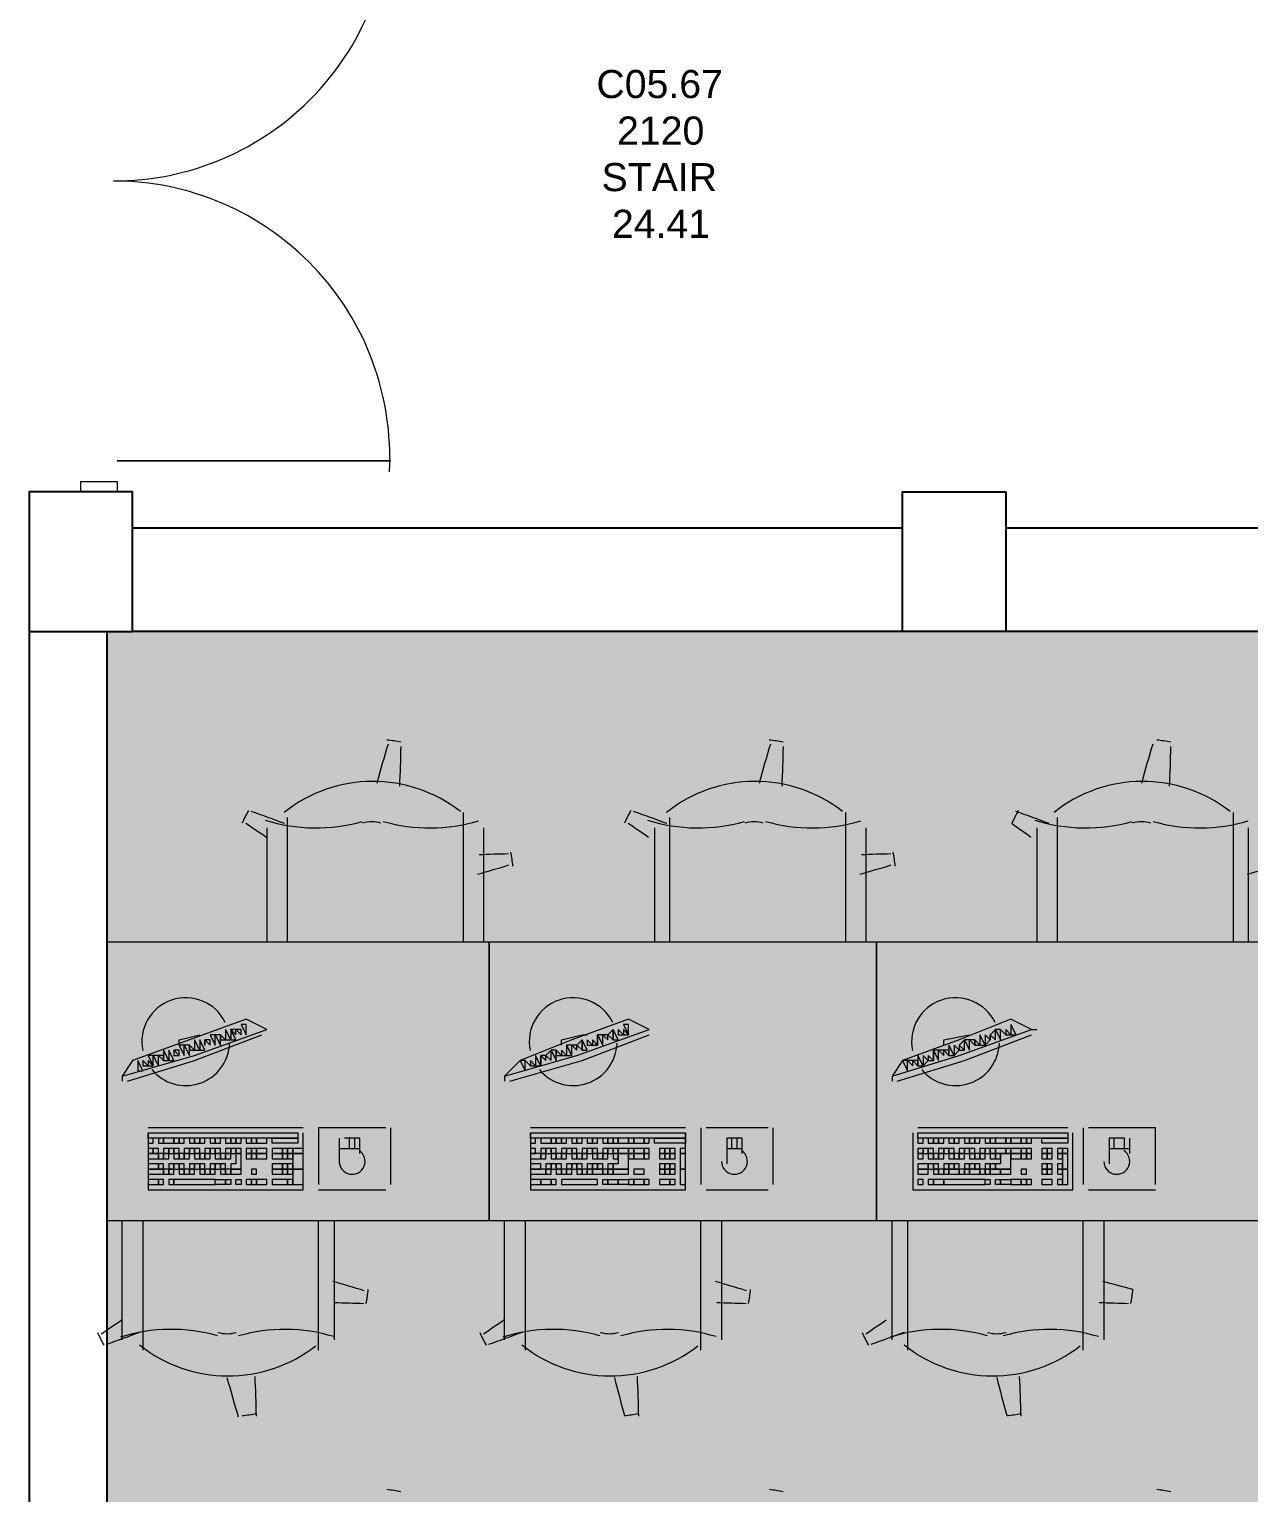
# Model space of a CAD drawing. Header units: millimetres. Extents: x -59 to 47, y 152 to 919.
# Drawn here: x 7.147 to 10.687, y 462.762 to 467.009 of the extents above; entities that cross this region are included whole.
import ezdxf

# ---------------------------------------------------------------- set-up
doc = ezdxf.new("R2010")
doc.units = ezdxf.units.MM
for name, color, linetype in [('PDF_014405$DR', 7, 'Continuous'), ('PDF_014405$FT-FIXFIT', 7, 'Continuous'), ('PDF_014405$WA', 7, 'Continuous'), ('PDF_014405$WA-COL', 7, 'Continuous'), ('PDF_014405$WA-EXT', 7, 'Continuous'), ('PDF_Text', 7, 'Continuous')]:
    doc.layers.add(name, color=color, linetype=linetype)
doc.layers.add('PDF_014405$HL-TMP', color=7, linetype='Continuous', true_color=0xe6db59)
doc.styles.add('PDF ArialMT', font='arial.ttf')

msp = doc.modelspace()

# ---------------------------------------------------------------- linework, layer by layer
at = {"layer": 'PDF_014405$DR', "lineweight": 0}
msp.add_lwpolyline([(8.1925, 465.7247, 0.429403), (7.3911, 466.5685, 0.429409), (8.1957, 467.4098)], format="xyb", dxfattribs=at)
msp.add_lwpolyline([(7.4019, 465.7561), (8.1968, 465.7561), (7.4019, 465.7561)], dxfattribs=at)
at = {"layer": 'PDF_014405$FT-FIXFIT', "lineweight": 0}
for points in [[(10.0183, 464.7416, 0.02503), (9.9995, 464.7048, 0.005389), (10.0547, 464.6649)], [(10.3446, 463.3114, 0.025003), (10.3511, 463.3521, 0.00719), (10.2632, 463.3751)], [(8.8459, 463.097, 0.008987), (8.8751, 462.9861, 0.025003), (8.9158, 462.9926)], [(9.9558, 463.097, 0.008987), (9.9851, 462.9861, 0.025003), (10.0258, 462.9926)]]:
    msp.add_lwpolyline(points, format="xyb", dxfattribs=at)
for points in [[(7.8968, 464.3612), (7.8968, 464.7212)], [(8.4068, 464.7362), (8.4068, 464.3612)], [(9.0067, 464.3612), (9.0067, 464.7212)], [(9.5167, 464.7362), (9.5167, 464.3612)], [(10.1316, 464.3612), (10.1316, 464.7212)], [(10.6416, 464.7362), (10.6416, 464.3612)], [(7.8368, 464.6912), (7.8368, 464.3612)], [(8.4668, 464.3612), (8.4668, 464.6912)], [(8.9617, 464.6912), (8.9617, 464.3612)], [(9.5767, 464.3612), (9.5767, 464.6912)], [(10.0716, 464.6912), (10.0716, 464.3612)], [(10.6866, 464.3612), (10.6866, 464.6912)], [(7.4169, 463.9713), (7.6268, 464.0313), (7.8368, 464.1063), (7.7768, 464.1363), (7.6118, 464.0763), (7.4469, 464.0163), (7.4169, 463.9713), (7.4169, 463.9563)], [(7.8368, 464.1063), (7.8368, 464.1063)], [(8.5268, 463.9713), (8.7367, 464.0313), (8.9467, 464.1063), (8.8867, 464.1363), (8.7217, 464.0763), (8.5718, 464.0163), (8.5268, 463.9713), (8.5268, 463.9563)], [(8.9467, 464.1063), (8.9467, 464.1063)], [(10.0566, 464.1063), (9.9966, 464.1363), (9.8466, 464.0763), (9.6817, 464.0163), (9.6517, 463.9713), (9.6517, 463.9563)], [(9.6517, 463.9713), (9.8466, 464.0313), (10.0566, 464.1063), (10.0716, 464.1063)], [(9.9816, 464.0913), (9.9666, 464.1063), (9.9816, 464.0913)], [(7.4319, 463.9563), (7.6268, 464.0163), (7.8218, 464.0913)], [(7.5818, 464.0613), (7.5818, 464.0763), (7.6418, 464.0913)], [(7.6568, 464.0613), (7.6568, 464.0763), (7.6568, 464.0613)], [(7.8218, 464.0913), (7.8218, 464.0913)], [(8.5418, 463.9563), (8.7517, 464.0163), (8.9467, 464.0913)], [(8.6917, 464.0613), (8.6917, 464.0763), (8.7517, 464.0913), (8.7667, 464.0913)], [(8.7967, 464.0613), (8.7967, 464.0913), (8.7967, 464.0613)], [(8.9467, 464.0913), (8.9467, 464.0913)], [(9.6667, 463.9563), (9.8616, 464.0163), (10.0566, 464.0913)], [(9.8016, 464.0613), (9.8016, 464.0763), (9.8766, 464.0913)], [(9.9366, 464.0763), (9.9366, 464.0913), (9.9366, 464.0763)], [(10.0566, 464.0913), (10.0566, 464.0913)], [(8.6017, 464.0013), (8.5868, 464.0163), (8.6017, 464.0013)], [(7.4319, 463.9563), (7.4319, 463.9563)], [(8.5418, 463.9563), (8.5418, 463.9563)], [(7.9418, 463.8213), (7.4918, 463.8213)], [(8.1818, 463.8213), (7.9868, 463.8213), (7.9868, 463.6563)], [(8.1818, 463.8213), (8.1818, 463.8213)], [(8.1968, 463.6563), (8.1968, 463.8213)], [(9.0517, 463.8213), (8.6017, 463.8213)], [(9.0967, 463.8213), (9.0967, 463.6563)], [(9.2917, 463.8213), (9.1117, 463.8213)], [(9.2917, 463.8213), (9.2917, 463.8213)], [(9.3067, 463.6563), (9.3067, 463.8213)], [(10.1616, 463.8213), (9.7267, 463.8213)], [(10.2066, 463.8213), (10.2066, 463.6563)], [(10.4166, 463.6563), (10.4166, 463.8213), (10.2216, 463.8213)], [(7.4918, 463.8063), (7.4918, 463.6413), (7.9418, 463.6413), (7.9418, 463.8063)], [(8.0468, 463.7913), (8.0468, 463.7163)], [(8.1068, 463.7463), (8.1068, 463.7913), (8.0618, 463.7913)], [(8.0768, 463.7613), (8.0768, 463.7913)], [(8.0918, 463.7613), (8.0918, 463.7913)], [(8.6017, 463.8063), (8.6017, 463.6413), (9.0517, 463.6413), (9.0517, 463.8063)], [(9.2167, 463.7463), (9.2167, 463.7913), (9.1717, 463.7913), (9.1717, 463.7163)], [(9.1867, 463.7613), (9.1867, 463.7913)], [(9.2017, 463.7613), (9.2017, 463.7913)], [(9.7117, 463.8063), (9.7117, 463.6413), (10.1766, 463.6413), (10.1766, 463.8063)], [(9.7267, 463.8063), (9.7267, 463.8063)], [(10.1616, 463.8063), (10.1616, 463.8063)], [(10.3266, 463.7613), (10.3266, 463.7913), (10.2816, 463.7913), (10.2816, 463.7163)], [(10.2966, 463.7613), (10.2966, 463.7913)], [(10.3416, 463.7463), (10.3416, 463.7913)], [(8.0468, 463.7613), (8.1068, 463.7613)], [(9.1717, 463.7613), (9.2167, 463.7613)], [(10.2816, 463.7613), (10.3416, 463.7613)], [(7.9868, 463.6413), (8.1818, 463.6413)], [(8.1818, 463.6563), (8.1818, 463.6563)], [(9.1117, 463.6563), (9.1117, 463.6563)], [(9.1117, 463.6413), (9.2917, 463.6413)], [(9.2917, 463.6563), (9.2917, 463.6563)], [(10.2216, 463.6563), (10.2216, 463.6563)], [(10.2216, 463.6413), (10.4166, 463.6413)], [(10.4166, 463.6563), (10.4166, 463.6563)], [(7.4169, 463.2063), (7.4169, 463.5513)], [(7.4768, 463.5513), (7.4768, 463.1764)], [(7.9868, 463.1764), (7.9868, 463.5513)], [(8.0318, 463.5513), (8.0318, 463.2063)], [(8.5268, 463.2063), (8.5268, 463.5513)], [(8.5868, 463.5513), (8.5868, 463.1764)], [(9.0967, 463.1764), (9.0967, 463.5513)], [(9.1567, 463.5513), (9.1567, 463.2063)], [(9.6517, 463.2063), (9.6517, 463.5513)], [(9.6967, 463.5513), (9.6967, 463.1764)], [(10.2066, 463.1764), (10.2066, 463.5513)], [(10.2666, 463.5513), (10.2666, 463.2063)]]:
    msp.add_lwpolyline(points, dxfattribs=at)
for points in [[(7.3719, 464.3612), (8.4818, 464.3612), (8.4818, 463.5513), (7.3719, 463.5513)], [(8.4818, 464.3612), (9.6067, 464.3612), (9.6067, 463.5513), (8.4818, 463.5513)], [(9.6067, 464.3612), (10.7166, 464.3612), (10.7166, 463.5513), (9.6067, 463.5513)], [(7.7168, 464.0763), (7.7318, 464.0763), (7.7168, 464.1063), (7.7168, 464.0913)], [(7.7468, 464.0913), (7.7468, 464.1063), (7.7318, 464.1063)], [(7.7318, 464.0763), (7.7468, 464.0763), (7.7318, 464.1063)], [(7.7618, 464.0913), (7.7618, 464.1063), (7.7468, 464.1063)], [(7.7768, 464.0913), (7.7768, 464.1213), (7.7618, 464.1213)], [(8.8417, 464.0763), (8.8417, 464.1063), (8.8267, 464.0913)], [(8.8417, 464.0763), (8.8567, 464.0763), (8.8417, 464.1063)], [(8.8567, 464.0913), (8.8717, 464.0913), (8.8567, 464.1063)], [(8.8867, 464.0913), (8.8867, 464.1213), (8.8717, 464.1213)], [(8.8717, 464.0913), (8.8867, 464.0913), (8.8717, 464.1063)], [(9.9516, 464.0763), (9.9516, 464.1063), (9.9366, 464.0913)], [(9.9666, 464.0763), (9.9666, 464.1063), (9.9516, 464.1063)], [(9.9816, 464.0913), (9.9966, 464.0913), (9.9816, 464.1063)], [(9.9966, 464.0913), (10.0116, 464.0913), (9.9966, 464.1213)], [(7.5968, 464.0313), (7.5968, 464.0613), (7.5818, 464.0613)], [(7.6118, 464.0313), (7.6118, 464.0463), (7.6118, 464.0613), (7.5968, 464.0613)], [(7.6118, 464.0463), (7.6268, 464.0463), (7.6118, 464.0613)], [(7.6268, 464.0463), (7.6418, 464.0463), (7.6268, 464.0763), (7.6268, 464.0613)], [(7.6418, 464.0463), (7.6568, 464.0463), (7.6418, 464.0763)], [(7.6718, 464.0613), (7.6718, 464.0763), (7.6568, 464.0763)], [(7.6868, 464.0613), (7.6868, 464.0913), (7.6718, 464.0913)], [(7.7018, 464.0613), (7.7018, 464.0763), (7.7018, 464.0913), (7.6868, 464.0913)], [(7.7018, 464.0763), (7.7168, 464.0763), (7.7018, 464.0913)], [(8.7217, 464.0313), (8.7217, 464.0463), (8.7217, 464.0613), (8.7067, 464.0613)], [(8.7067, 464.0313), (8.7217, 464.0313), (8.7067, 464.0613)], [(8.7367, 464.0463), (8.7367, 464.0613), (8.7217, 464.0613)], [(8.7517, 464.0463), (8.7517, 464.0763), (8.7367, 464.0613)], [(8.7517, 464.0463), (8.7667, 464.0463), (8.7517, 464.0763)], [(8.7667, 464.0613), (8.7817, 464.0613), (8.7667, 464.0763)], [(8.7817, 464.0613), (8.7967, 464.0613), (8.7817, 464.0763)], [(8.8117, 464.0613), (8.8117, 464.0763), (8.8117, 464.0913), (8.7967, 464.0913)], [(8.8267, 464.0763), (8.8267, 464.0913), (8.8117, 464.0913)], [(9.8166, 464.0313), (9.8316, 464.0313), (9.8166, 464.0613)], [(9.8316, 464.0313), (9.8466, 464.0463), (9.8316, 464.0613)], [(9.8616, 464.0463), (9.8616, 464.0763), (9.8466, 464.0613)], [(9.8466, 464.0463), (9.8616, 464.0463), (9.8466, 464.0613)], [(9.8766, 464.0463), (9.8766, 464.0763), (9.8616, 464.0763)], [(9.8916, 464.0613), (9.8916, 464.0763), (9.8766, 464.0763)], [(9.8916, 464.0613), (9.9066, 464.0613), (9.8916, 464.0763)], [(9.9066, 464.0613), (9.9216, 464.0613), (9.9066, 464.0913)], [(9.9216, 464.0613), (9.9366, 464.0763), (9.9216, 464.0913)], [(7.5068, 464.0013), (7.5068, 464.0313), (7.4918, 464.0313)], [(7.5218, 464.0013), (7.5218, 464.0163), (7.5218, 464.0313), (7.5068, 464.0313)], [(7.5368, 464.0163), (7.5368, 464.0313), (7.5218, 464.0313)], [(7.5368, 464.0163), (7.5518, 464.0163), (7.5368, 464.0463), (7.5368, 464.0313)], [(7.5518, 464.0163), (7.5668, 464.0163), (7.5518, 464.0463)], [(7.5818, 464.0313), (7.5818, 464.0463), (7.5668, 464.0463)], [(7.5668, 464.0313), (7.5818, 464.0313), (7.5668, 464.0463)], [(8.6167, 464.0013), (8.6317, 464.0013), (8.6167, 464.0313)], [(8.6467, 464.0163), (8.6467, 464.0313), (8.6317, 464.0313)], [(8.6317, 464.0013), (8.6317, 464.0163), (8.6317, 464.0313)], [(8.6617, 464.0163), (8.6617, 464.0463), (8.6467, 464.0313)], [(8.6767, 464.0163), (8.6767, 464.0463), (8.6617, 464.0463)], [(8.6767, 464.0313), (8.6917, 464.0313), (8.6767, 464.0463)], [(8.6917, 464.0313), (8.7067, 464.0313), (8.6917, 464.0463)], [(9.7267, 464.0013), (9.7417, 464.0013), (9.7267, 464.0313)], [(9.7417, 464.0013), (9.7566, 464.0163), (9.7417, 464.0313)], [(9.7566, 464.0163), (9.7716, 464.0163), (9.7566, 464.0313)], [(9.7866, 464.0163), (9.7866, 464.0463), (9.7716, 464.0463)], [(9.7716, 464.0163), (9.7716, 464.0463), (9.7716, 464.0313)], [(9.8016, 464.0313), (9.8016, 464.0463), (9.7866, 464.0463)], [(9.8166, 464.0313), (9.8166, 464.0463), (9.8016, 464.0463)], [(7.4618, 463.9863), (7.4768, 463.9863), (7.4618, 464.0163)], [(7.4768, 464.0013), (7.4918, 464.0013), (7.4768, 464.0163)], [(7.4918, 464.0013), (7.5068, 464.0013), (7.4918, 464.0163)], [(8.5868, 463.9863), (8.5868, 464.0163), (8.5718, 464.0163)], [(8.6017, 464.0013), (8.6167, 464.0013), (8.6017, 464.0163)], [(9.6967, 463.9863), (9.6967, 464.0163), (9.6817, 464.0163)], [(9.7117, 464.0013), (9.7117, 464.0163), (9.6967, 464.0163)], [(9.7267, 464.0013), (9.7267, 464.0163), (9.7117, 464.0163)], [(7.4918, 463.8063), (7.9268, 463.8063), (7.9268, 463.7913), (7.4918, 463.7913)], [(7.4918, 463.7763), (7.5068, 463.7763), (7.5068, 463.7913), (7.4918, 463.7913)], [(7.5218, 463.7763), (7.5368, 463.7763), (7.5368, 463.7913), (7.5218, 463.7913)], [(7.5368, 463.7763), (7.5668, 463.7763), (7.5668, 463.7913), (7.5368, 463.7913)], [(7.5668, 463.7763), (7.5818, 463.7763), (7.5818, 463.7913), (7.5668, 463.7913)], [(7.5818, 463.7763), (7.5968, 463.7763), (7.5968, 463.7913), (7.5818, 463.7913)], [(7.6118, 463.7763), (7.6268, 463.7763), (7.6268, 463.7913), (7.6118, 463.7913)], [(7.6268, 463.7763), (7.6418, 463.7763), (7.6418, 463.7913), (7.6268, 463.7913)], [(7.6418, 463.7763), (7.6568, 463.7763), (7.6568, 463.7913), (7.6418, 463.7913)], [(7.6718, 463.7763), (7.6868, 463.7763), (7.6868, 463.7913), (7.6718, 463.7913)], [(7.6868, 463.7763), (7.7018, 463.7763), (7.7018, 463.7913), (7.6868, 463.7913)], [(7.7168, 463.7763), (7.7318, 463.7763), (7.7318, 463.7913), (7.7168, 463.7913)], [(7.7318, 463.7763), (7.7468, 463.7763), (7.7468, 463.7913), (7.7318, 463.7913)], [(7.7468, 463.7763), (7.7618, 463.7763), (7.7618, 463.7913), (7.7468, 463.7913)], [(7.7768, 463.7763), (7.7918, 463.7763), (7.7918, 463.7913), (7.7768, 463.7913)], [(7.7918, 463.7763), (7.8068, 463.7763), (7.8068, 463.7913), (7.7918, 463.7913)], [(7.8068, 463.7763), (7.8368, 463.7763), (7.8368, 463.7913), (7.8068, 463.7913)], [(7.8518, 463.7913), (7.9268, 463.7913), (7.9268, 463.7763), (7.8518, 463.7763)], [(8.6017, 463.8063), (9.0517, 463.8063), (9.0517, 463.7913), (8.6017, 463.7913)], [(8.6017, 463.7763), (8.6167, 463.7763), (8.6167, 463.7913), (8.6017, 463.7913)], [(8.6317, 463.7763), (8.6617, 463.7763), (8.6617, 463.7913), (8.6317, 463.7913)], [(8.6617, 463.7763), (8.6767, 463.7763), (8.6767, 463.7913), (8.6617, 463.7913)], [(8.6767, 463.7763), (8.6917, 463.7763), (8.6917, 463.7913), (8.6767, 463.7913)], [(8.6917, 463.7763), (8.7067, 463.7763), (8.7067, 463.7913), (8.6917, 463.7913)], [(8.7217, 463.7763), (8.7367, 463.7763), (8.7367, 463.7913), (8.7217, 463.7913)], [(8.7367, 463.7763), (8.7517, 463.7763), (8.7517, 463.7913), (8.7367, 463.7913)], [(8.7667, 463.7763), (8.7817, 463.7763), (8.7817, 463.7913), (8.7667, 463.7913)], [(8.7817, 463.7763), (8.7967, 463.7763), (8.7967, 463.7913), (8.7817, 463.7913)], [(8.8117, 463.7763), (8.8267, 463.7763), (8.8267, 463.7913), (8.8117, 463.7913)], [(8.8267, 463.7763), (8.8417, 463.7763), (8.8417, 463.7913), (8.8267, 463.7913)], [(8.8417, 463.7763), (8.8567, 463.7763), (8.8567, 463.7913), (8.8417, 463.7913)], [(8.8567, 463.7763), (8.8867, 463.7763), (8.8867, 463.7913), (8.8567, 463.7913)], [(8.8867, 463.7763), (8.9017, 463.7763), (8.9017, 463.7913), (8.8867, 463.7913)], [(8.9017, 463.7763), (8.9317, 463.7763), (8.9317, 463.7913), (8.9017, 463.7913)], [(8.9317, 463.7763), (8.9467, 463.7763), (8.9467, 463.7913), (8.9317, 463.7913)], [(8.9617, 463.7913), (9.0517, 463.7913), (9.0517, 463.7763), (8.9617, 463.7763)], [(9.7267, 463.8063), (10.1616, 463.8063), (10.1616, 463.7913), (9.7267, 463.7913)], [(9.7267, 463.7763), (9.7417, 463.7763), (9.7417, 463.7913), (9.7267, 463.7913)], [(9.7566, 463.7763), (9.7716, 463.7763), (9.7716, 463.7913), (9.7566, 463.7913)], [(9.7716, 463.7763), (9.7866, 463.7763), (9.7866, 463.7913), (9.7716, 463.7913)], [(9.7866, 463.7763), (9.8016, 463.7763), (9.8016, 463.7913), (9.7866, 463.7913)], [(9.8166, 463.7763), (9.8316, 463.7763), (9.8316, 463.7913), (9.8166, 463.7913)], [(9.8316, 463.7763), (9.8466, 463.7763), (9.8466, 463.7913), (9.8316, 463.7913)], [(9.8616, 463.7763), (9.8766, 463.7763), (9.8766, 463.7913), (9.8616, 463.7913)], [(9.8766, 463.7763), (9.8916, 463.7763), (9.8916, 463.7913), (9.8766, 463.7913)], [(9.8916, 463.7763), (9.9066, 463.7763), (9.9066, 463.7913), (9.8916, 463.7913)], [(9.9216, 463.7763), (9.9366, 463.7763), (9.9366, 463.7913), (9.9216, 463.7913)], [(9.9366, 463.7763), (9.9516, 463.7763), (9.9516, 463.7913), (9.9366, 463.7913)], [(9.9516, 463.7763), (9.9816, 463.7763), (9.9816, 463.7913), (9.9516, 463.7913)], [(9.9816, 463.7763), (9.9966, 463.7763), (9.9966, 463.7913), (9.9816, 463.7913)], [(9.9966, 463.7763), (10.0266, 463.7763), (10.0266, 463.7913), (9.9966, 463.7913)], [(10.0266, 463.7763), (10.0416, 463.7763), (10.0416, 463.7913), (10.0266, 463.7913)], [(10.0416, 463.7763), (10.0566, 463.7763), (10.0566, 463.7913), (10.0416, 463.7913)], [(10.0866, 463.7913), (10.1616, 463.7913), (10.1616, 463.7763), (10.0866, 463.7763)], [(7.4918, 463.7463), (7.5068, 463.7463), (7.5068, 463.7613), (7.4918, 463.7613)], [(7.4918, 463.7313), (7.5218, 463.7313), (7.5218, 463.7463), (7.4918, 463.7463)], [(7.5068, 463.7463), (7.5218, 463.7463), (7.5218, 463.7613), (7.5068, 463.7613)], [(7.5218, 463.7313), (7.5368, 463.7313), (7.5368, 463.7463), (7.5218, 463.7463)], [(7.5368, 463.7463), (7.5518, 463.7463), (7.5518, 463.7613), (7.5368, 463.7613)], [(7.5368, 463.7313), (7.5518, 463.7313), (7.5518, 463.7463), (7.5368, 463.7463)], [(7.5518, 463.7463), (7.5668, 463.7463), (7.5668, 463.7613), (7.5518, 463.7613)], [(7.5668, 463.7463), (7.5818, 463.7463), (7.5818, 463.7613), (7.5668, 463.7613)], [(7.5668, 463.7313), (7.5818, 463.7313), (7.5818, 463.7463), (7.5668, 463.7463)], [(7.5818, 463.7313), (7.5968, 463.7313), (7.5968, 463.7463), (7.5818, 463.7463)], [(7.5968, 463.7463), (7.6118, 463.7463), (7.6118, 463.7613), (7.5968, 463.7613)], [(7.5968, 463.7313), (7.6118, 463.7313), (7.6118, 463.7463), (7.5968, 463.7463)], [(7.6118, 463.7463), (7.6268, 463.7463), (7.6268, 463.7613), (7.6118, 463.7613)], [(7.6268, 463.7463), (7.6418, 463.7463), (7.6418, 463.7613), (7.6268, 463.7613)], [(7.6268, 463.7313), (7.6418, 463.7313), (7.6418, 463.7463), (7.6268, 463.7463)], [(7.6418, 463.7313), (7.6568, 463.7313), (7.6568, 463.7463), (7.6418, 463.7463)], [(7.6568, 463.7463), (7.6718, 463.7463), (7.6718, 463.7613), (7.6568, 463.7613)], [(7.6568, 463.7313), (7.6718, 463.7313), (7.6718, 463.7463), (7.6568, 463.7463)], [(7.6718, 463.7463), (7.6868, 463.7463), (7.6868, 463.7613), (7.6718, 463.7613)], [(7.6868, 463.7463), (7.7018, 463.7463), (7.7018, 463.7613), (7.6868, 463.7613)], [(7.6868, 463.7313), (7.7018, 463.7313), (7.7018, 463.7463), (7.6868, 463.7463)], [(7.7018, 463.7313), (7.7168, 463.7313), (7.7168, 463.7463), (7.7018, 463.7463)], [(7.7168, 463.7463), (7.7318, 463.7463), (7.7318, 463.7613), (7.7168, 463.7613)], [(7.7168, 463.7313), (7.7318, 463.7313), (7.7318, 463.7463), (7.7168, 463.7463)], [(7.7318, 463.7463), (7.7468, 463.7463), (7.7468, 463.7613), (7.7318, 463.7613)], [(7.7468, 463.7013), (7.7618, 463.7013), (7.7618, 463.7463), (7.7468, 463.7463), (7.7468, 463.7163), (7.7318, 463.7163), (7.7318, 463.7013)], [(7.7468, 463.7463), (7.7618, 463.7463), (7.7618, 463.7613), (7.7468, 463.7613)], [(7.7768, 463.7463), (7.7918, 463.7463), (7.7918, 463.7613), (7.7768, 463.7613)], [(7.7768, 463.7313), (7.7918, 463.7313), (7.7918, 463.7463), (7.7768, 463.7463)], [(7.7918, 463.7463), (7.8068, 463.7463), (7.8068, 463.7613), (7.7918, 463.7613)], [(7.7918, 463.7313), (7.8068, 463.7313), (7.8068, 463.7463), (7.7918, 463.7463)], [(7.8068, 463.7463), (7.8368, 463.7463), (7.8368, 463.7613), (7.8068, 463.7613)], [(7.8068, 463.7313), (7.8368, 463.7313), (7.8368, 463.7463), (7.8068, 463.7463)], [(7.8518, 463.7463), (7.8818, 463.7463), (7.8818, 463.7613), (7.8518, 463.7613)], [(7.8518, 463.7313), (7.8818, 463.7313), (7.8818, 463.7463), (7.8518, 463.7463)], [(7.8818, 463.7463), (7.8968, 463.7463), (7.8968, 463.7613), (7.8818, 463.7613)], [(7.8818, 463.7313), (7.8968, 463.7313), (7.8968, 463.7463), (7.8818, 463.7463)], [(7.8968, 463.7463), (7.9118, 463.7463), (7.9118, 463.7613), (7.8968, 463.7613)], [(7.8968, 463.7313), (7.9118, 463.7313), (7.9118, 463.7463), (7.8968, 463.7463)], [(7.9118, 463.7463), (7.9418, 463.7463), (7.9418, 463.7613), (7.9118, 463.7613)], [(7.9118, 463.7013), (7.9418, 463.7013), (7.9418, 463.7463), (7.9118, 463.7463)], [(8.6017, 463.7463), (8.6167, 463.7463), (8.6167, 463.7613), (8.6017, 463.7613)], [(8.6017, 463.7313), (8.6317, 463.7313), (8.6317, 463.7463), (8.6017, 463.7463)], [(8.6317, 463.7463), (8.6467, 463.7463), (8.6467, 463.7613), (8.6317, 463.7613)], [(8.6317, 463.7313), (8.6467, 463.7313), (8.6467, 463.7463), (8.6317, 463.7463)], [(8.6467, 463.7463), (8.6617, 463.7463), (8.6617, 463.7613), (8.6467, 463.7613)], [(8.6617, 463.7463), (8.6767, 463.7463), (8.6767, 463.7613), (8.6617, 463.7613)], [(8.6617, 463.7313), (8.6767, 463.7313), (8.6767, 463.7463), (8.6617, 463.7463)], [(8.6767, 463.7313), (8.6917, 463.7313), (8.6917, 463.7463), (8.6767, 463.7463)], [(8.6917, 463.7463), (8.7067, 463.7463), (8.7067, 463.7613), (8.6917, 463.7613)], [(8.6917, 463.7313), (8.7067, 463.7313), (8.7067, 463.7463), (8.6917, 463.7463)], [(8.7067, 463.7463), (8.7217, 463.7463), (8.7217, 463.7613), (8.7067, 463.7613)], [(8.7217, 463.7463), (8.7367, 463.7463), (8.7367, 463.7613), (8.7217, 463.7613)], [(8.7217, 463.7313), (8.7367, 463.7313), (8.7367, 463.7463), (8.7217, 463.7463)], [(8.7367, 463.7313), (8.7517, 463.7313), (8.7517, 463.7463), (8.7367, 463.7463)], [(8.7517, 463.7463), (8.7667, 463.7463), (8.7667, 463.7613), (8.7517, 463.7613)], [(8.7517, 463.7313), (8.7667, 463.7313), (8.7667, 463.7463), (8.7517, 463.7463)], [(8.7667, 463.7463), (8.7817, 463.7463), (8.7817, 463.7613), (8.7667, 463.7613)], [(8.7817, 463.7463), (8.7967, 463.7463), (8.7967, 463.7613), (8.7817, 463.7613)], [(8.7817, 463.7313), (8.7967, 463.7313), (8.7967, 463.7463), (8.7817, 463.7463)], [(8.7967, 463.7313), (8.8117, 463.7313), (8.8117, 463.7463), (8.7967, 463.7463)], [(8.8117, 463.7463), (8.8267, 463.7463), (8.8267, 463.7613), (8.8117, 463.7613)], [(8.8117, 463.7313), (8.8267, 463.7313), (8.8267, 463.7463), (8.8117, 463.7463)], [(8.8267, 463.7463), (8.8417, 463.7463), (8.8417, 463.7613), (8.8267, 463.7613)], [(8.8417, 463.7463), (8.8567, 463.7463), (8.8567, 463.7613), (8.8417, 463.7613)], [(8.8567, 463.7013), (8.8867, 463.7013), (8.8867, 463.7463), (8.8567, 463.7463), (8.8567, 463.7163), (8.8417, 463.7163), (8.8417, 463.7013)], [(8.8417, 463.7313), (8.8567, 463.7313), (8.8567, 463.7463), (8.8417, 463.7463)], [(8.8567, 463.7463), (8.8867, 463.7463), (8.8867, 463.7613), (8.8567, 463.7613)], [(8.8867, 463.7463), (8.9017, 463.7463), (8.9017, 463.7613), (8.8867, 463.7613)], [(8.8867, 463.7313), (8.9017, 463.7313), (8.9017, 463.7463), (8.8867, 463.7463)], [(8.9017, 463.7463), (8.9317, 463.7463), (8.9317, 463.7613), (8.9017, 463.7613)], [(8.9017, 463.7313), (8.9317, 463.7313), (8.9317, 463.7463), (8.9017, 463.7463)], [(8.9317, 463.7463), (8.9467, 463.7463), (8.9467, 463.7613), (8.9317, 463.7613)], [(8.9317, 463.7313), (8.9467, 463.7313), (8.9467, 463.7463), (8.9317, 463.7463)], [(8.9767, 463.7463), (8.9917, 463.7463), (8.9917, 463.7613), (8.9767, 463.7613)], [(8.9767, 463.7313), (8.9917, 463.7313), (8.9917, 463.7463), (8.9767, 463.7463)], [(8.9917, 463.7463), (9.0067, 463.7463), (9.0067, 463.7613), (8.9917, 463.7613)], [(8.9917, 463.7313), (9.0067, 463.7313), (9.0067, 463.7463), (8.9917, 463.7463)], [(9.0067, 463.7463), (9.0217, 463.7463), (9.0217, 463.7613), (9.0067, 463.7613)], [(9.0067, 463.7313), (9.0217, 463.7313), (9.0217, 463.7463), (9.0067, 463.7463)], [(9.0367, 463.7463), (9.0517, 463.7463), (9.0517, 463.7613), (9.0367, 463.7613)], [(9.0367, 463.7013), (9.0517, 463.7013), (9.0517, 463.7463), (9.0367, 463.7463)], [(9.7267, 463.7463), (9.7417, 463.7463), (9.7417, 463.7613), (9.7267, 463.7613)], [(9.7267, 463.7313), (9.7417, 463.7313), (9.7417, 463.7463), (9.7267, 463.7463)], [(9.7417, 463.7463), (9.7566, 463.7463), (9.7566, 463.7613), (9.7417, 463.7613)], [(9.7566, 463.7463), (9.7716, 463.7463), (9.7716, 463.7613), (9.7566, 463.7613)], [(9.7566, 463.7313), (9.7716, 463.7313), (9.7716, 463.7463), (9.7566, 463.7463)], [(9.7716, 463.7313), (9.7866, 463.7313), (9.7866, 463.7463), (9.7716, 463.7463)], [(9.7866, 463.7463), (9.8016, 463.7463), (9.8016, 463.7613), (9.7866, 463.7613)], [(9.7866, 463.7313), (9.8016, 463.7313), (9.8016, 463.7463), (9.7866, 463.7463)], [(9.8016, 463.7463), (9.8166, 463.7463), (9.8166, 463.7613), (9.8016, 463.7613)], [(9.8166, 463.7463), (9.8316, 463.7463), (9.8316, 463.7613), (9.8166, 463.7613)], [(9.8166, 463.7313), (9.8316, 463.7313), (9.8316, 463.7463), (9.8166, 463.7463)], [(9.8316, 463.7313), (9.8466, 463.7313), (9.8466, 463.7463), (9.8316, 463.7463)], [(9.8466, 463.7463), (9.8616, 463.7463), (9.8616, 463.7613), (9.8466, 463.7613)], [(9.8466, 463.7313), (9.8616, 463.7313), (9.8616, 463.7463), (9.8466, 463.7463)], [(9.8616, 463.7463), (9.8766, 463.7463), (9.8766, 463.7613), (9.8616, 463.7613)], [(9.8766, 463.7463), (9.8916, 463.7463), (9.8916, 463.7613), (9.8766, 463.7613)], [(9.8766, 463.7313), (9.8916, 463.7313), (9.8916, 463.7463), (9.8766, 463.7463)], [(9.8916, 463.7313), (9.9066, 463.7313), (9.9066, 463.7463), (9.8916, 463.7463)], [(9.9066, 463.7463), (9.9216, 463.7463), (9.9216, 463.7613), (9.9066, 463.7613)], [(9.9066, 463.7313), (9.9216, 463.7313), (9.9216, 463.7463), (9.9066, 463.7463)], [(9.9216, 463.7463), (9.9366, 463.7463), (9.9366, 463.7613), (9.9216, 463.7613)], [(9.9366, 463.7463), (9.9516, 463.7463), (9.9516, 463.7613), (9.9366, 463.7613)], [(9.9366, 463.7313), (9.9516, 463.7313), (9.9516, 463.7463), (9.9366, 463.7463)], [(9.9516, 463.7463), (9.9816, 463.7463), (9.9816, 463.7613), (9.9516, 463.7613)], [(9.9666, 463.7013), (9.9966, 463.7013), (9.9966, 463.7463), (9.9666, 463.7463), (9.9666, 463.7163), (9.9516, 463.7163), (9.9516, 463.7013)], [(9.9516, 463.7313), (9.9666, 463.7313), (9.9666, 463.7463), (9.9516, 463.7463)], [(9.9816, 463.7463), (9.9966, 463.7463), (9.9966, 463.7613), (9.9816, 463.7613)], [(9.9966, 463.7463), (10.0266, 463.7463), (10.0266, 463.7613), (9.9966, 463.7613)], [(9.9966, 463.7313), (10.0266, 463.7313), (10.0266, 463.7463), (9.9966, 463.7463)], [(10.0266, 463.7463), (10.0416, 463.7463), (10.0416, 463.7613), (10.0266, 463.7613)], [(10.0266, 463.7313), (10.0416, 463.7313), (10.0416, 463.7463), (10.0266, 463.7463)], [(10.0416, 463.7463), (10.0566, 463.7463), (10.0566, 463.7613), (10.0416, 463.7613)], [(10.0416, 463.7313), (10.0566, 463.7313), (10.0566, 463.7463), (10.0416, 463.7463)], [(10.0866, 463.7463), (10.1016, 463.7463), (10.1016, 463.7613), (10.0866, 463.7613)], [(10.0866, 463.7313), (10.1016, 463.7313), (10.1016, 463.7463), (10.0866, 463.7463)], [(10.1016, 463.7463), (10.1166, 463.7463), (10.1166, 463.7613), (10.1016, 463.7613)], [(10.1016, 463.7313), (10.1166, 463.7313), (10.1166, 463.7463), (10.1016, 463.7463)], [(10.1316, 463.7463), (10.1466, 463.7463), (10.1466, 463.7613), (10.1316, 463.7613)], [(10.1316, 463.7313), (10.1466, 463.7313), (10.1466, 463.7463), (10.1316, 463.7463)], [(10.1466, 463.7463), (10.1616, 463.7463), (10.1616, 463.7613), (10.1466, 463.7613)], [(10.1466, 463.7013), (10.1616, 463.7013), (10.1616, 463.7463), (10.1466, 463.7463)], [(7.4918, 463.7013), (7.5218, 463.7013), (7.5218, 463.7163), (7.4918, 463.7163)], [(7.4918, 463.6863), (7.5368, 463.6863), (7.5368, 463.7013), (7.4918, 463.7013)], [(7.5218, 463.7013), (7.5368, 463.7013), (7.5368, 463.7163), (7.5218, 463.7163)], [(7.5368, 463.6863), (7.5518, 463.6863), (7.5518, 463.7013), (7.5368, 463.7013)], [(7.5518, 463.7013), (7.5668, 463.7013), (7.5668, 463.7163), (7.5518, 463.7163)], [(7.5518, 463.6863), (7.5668, 463.6863), (7.5668, 463.7013), (7.5518, 463.7013)], [(7.5668, 463.7013), (7.5818, 463.7013), (7.5818, 463.7163), (7.5668, 463.7163)], [(7.5818, 463.7013), (7.5968, 463.7013), (7.5968, 463.7163), (7.5818, 463.7163)], [(7.5818, 463.6863), (7.5968, 463.6863), (7.5968, 463.7013), (7.5818, 463.7013)], [(7.5968, 463.6863), (7.6118, 463.6863), (7.6118, 463.7013), (7.5968, 463.7013)], [(7.6118, 463.7013), (7.6268, 463.7013), (7.6268, 463.7163), (7.6118, 463.7163)], [(7.6118, 463.6863), (7.6268, 463.6863), (7.6268, 463.7013), (7.6118, 463.7013)], [(7.6268, 463.7013), (7.6418, 463.7013), (7.6418, 463.7163), (7.6268, 463.7163)], [(7.6418, 463.7013), (7.6568, 463.7013), (7.6568, 463.7163), (7.6418, 463.7163)], [(7.6418, 463.6863), (7.6568, 463.6863), (7.6568, 463.7013), (7.6418, 463.7013)], [(7.6568, 463.6863), (7.6718, 463.6863), (7.6718, 463.7013), (7.6568, 463.7013)], [(7.6718, 463.7013), (7.6868, 463.7013), (7.6868, 463.7163), (7.6718, 463.7163)], [(7.6718, 463.6863), (7.6868, 463.6863), (7.6868, 463.7013), (7.6718, 463.7013)], [(7.6868, 463.7013), (7.7018, 463.7013), (7.7018, 463.7163), (7.6868, 463.7163)], [(7.7018, 463.7013), (7.7168, 463.7013), (7.7168, 463.7163), (7.7018, 463.7163)], [(7.7018, 463.6863), (7.7168, 463.6863), (7.7168, 463.7013), (7.7018, 463.7013)], [(7.7168, 463.6863), (7.7318, 463.6863), (7.7318, 463.7013), (7.7168, 463.7013)], [(7.7318, 463.6863), (7.7618, 463.6863), (7.7618, 463.7013), (7.7318, 463.7013)], [(7.7918, 463.6863), (7.8068, 463.6863), (7.8068, 463.7013), (7.7918, 463.7013)], [(7.8518, 463.7013), (7.8818, 463.7013), (7.8818, 463.7163), (7.8518, 463.7163)], [(7.8518, 463.6863), (7.8818, 463.6863), (7.8818, 463.7013), (7.8518, 463.7013)], [(7.8818, 463.7013), (7.8968, 463.7013), (7.8968, 463.7163), (7.8818, 463.7163)], [(7.8818, 463.6863), (7.8968, 463.6863), (7.8968, 463.7013), (7.8818, 463.7013)], [(7.8968, 463.7013), (7.9118, 463.7013), (7.9118, 463.7163), (7.8968, 463.7163)], [(7.8968, 463.6863), (7.9118, 463.6863), (7.9118, 463.7013), (7.8968, 463.7013)], [(7.9118, 463.6563), (7.9418, 463.6563), (7.9418, 463.7013), (7.9118, 463.7013)], [(8.6017, 463.7013), (8.6317, 463.7013), (8.6317, 463.7163), (8.6017, 463.7163)], [(8.6017, 463.6863), (8.6467, 463.6863), (8.6467, 463.7013), (8.6017, 463.7013)], [(8.6467, 463.7013), (8.6617, 463.7013), (8.6617, 463.7163), (8.6467, 463.7163)], [(8.6467, 463.6863), (8.6617, 463.6863), (8.6617, 463.7013), (8.6467, 463.7013)], [(8.6617, 463.7013), (8.6767, 463.7013), (8.6767, 463.7163), (8.6617, 463.7163)], [(8.6767, 463.7013), (8.6917, 463.7013), (8.6917, 463.7163), (8.6767, 463.7163)], [(8.6767, 463.6863), (8.6917, 463.6863), (8.6917, 463.7013), (8.6767, 463.7013)], [(8.6917, 463.6863), (8.7067, 463.6863), (8.7067, 463.7013), (8.6917, 463.7013)], [(8.7067, 463.7013), (8.7217, 463.7013), (8.7217, 463.7163), (8.7067, 463.7163)], [(8.7067, 463.6863), (8.7217, 463.6863), (8.7217, 463.7013), (8.7067, 463.7013)], [(8.7217, 463.7013), (8.7367, 463.7013), (8.7367, 463.7163), (8.7217, 463.7163)], [(8.7367, 463.7013), (8.7517, 463.7013), (8.7517, 463.7163), (8.7367, 463.7163)], [(8.7367, 463.6863), (8.7517, 463.6863), (8.7517, 463.7013), (8.7367, 463.7013)], [(8.7517, 463.6863), (8.7667, 463.6863), (8.7667, 463.7013), (8.7517, 463.7013)], [(8.7667, 463.7013), (8.7817, 463.7013), (8.7817, 463.7163), (8.7667, 463.7163)], [(8.7667, 463.6863), (8.7817, 463.6863), (8.7817, 463.7013), (8.7667, 463.7013)], [(8.7817, 463.7013), (8.7967, 463.7013), (8.7967, 463.7163), (8.7817, 463.7163)], [(8.7817, 463.6863), (8.8117, 463.6863), (8.8117, 463.7013), (8.7817, 463.7013)], [(8.7967, 463.7013), (8.8117, 463.7013), (8.8117, 463.7163), (8.7967, 463.7163)], [(8.8117, 463.6863), (8.8267, 463.6863), (8.8267, 463.7013), (8.8117, 463.7013)], [(8.8267, 463.7013), (8.8417, 463.7013), (8.8417, 463.7163), (8.8267, 463.7163)], [(8.8267, 463.6863), (8.8417, 463.6863), (8.8417, 463.7013), (8.8267, 463.7013)], [(8.8417, 463.6863), (8.8867, 463.6863), (8.8867, 463.7013), (8.8417, 463.7013)], [(8.9017, 463.6863), (8.9317, 463.6863), (8.9317, 463.7013), (8.9017, 463.7013)], [(8.9767, 463.7013), (8.9917, 463.7013), (8.9917, 463.7163), (8.9767, 463.7163)], [(8.9767, 463.6863), (8.9917, 463.6863), (8.9917, 463.7013), (8.9767, 463.7013)], [(8.9917, 463.7013), (9.0067, 463.7013), (9.0067, 463.7163), (8.9917, 463.7163)], [(8.9917, 463.6863), (9.0067, 463.6863), (9.0067, 463.7013), (8.9917, 463.7013)], [(9.0067, 463.7013), (9.0217, 463.7013), (9.0217, 463.7163), (9.0067, 463.7163)], [(9.0067, 463.6863), (9.0217, 463.6863), (9.0217, 463.7013), (9.0067, 463.7013)], [(9.0367, 463.6563), (9.0517, 463.6563), (9.0517, 463.7013), (9.0367, 463.7013)], [(9.7267, 463.7013), (9.7566, 463.7013), (9.7566, 463.7163), (9.7267, 463.7163)], [(9.7267, 463.6863), (9.7566, 463.6863), (9.7566, 463.7013), (9.7267, 463.7013)], [(9.7566, 463.7013), (9.7716, 463.7013), (9.7716, 463.7163), (9.7566, 463.7163)], [(9.7716, 463.7013), (9.7866, 463.7013), (9.7866, 463.7163), (9.7716, 463.7163)], [(9.7716, 463.6863), (9.7866, 463.6863), (9.7866, 463.7013), (9.7716, 463.7013)], [(9.7866, 463.6863), (9.8016, 463.6863), (9.8016, 463.7013), (9.7866, 463.7013)], [(9.8016, 463.7013), (9.8166, 463.7013), (9.8166, 463.7163), (9.8016, 463.7163)], [(9.8016, 463.6863), (9.8166, 463.6863), (9.8166, 463.7013), (9.8016, 463.7013)], [(9.8166, 463.7013), (9.8316, 463.7013), (9.8316, 463.7163), (9.8166, 463.7163)], [(9.8166, 463.6863), (9.8466, 463.6863), (9.8466, 463.7013), (9.8166, 463.7013)], [(9.8316, 463.7013), (9.8466, 463.7013), (9.8466, 463.7163), (9.8316, 463.7163)], [(9.8466, 463.6863), (9.8616, 463.6863), (9.8616, 463.7013), (9.8466, 463.7013)], [(9.8616, 463.7013), (9.8766, 463.7013), (9.8766, 463.7163), (9.8616, 463.7163)], [(9.8616, 463.6863), (9.8766, 463.6863), (9.8766, 463.7013), (9.8616, 463.7013)], [(9.8766, 463.7013), (9.8916, 463.7013), (9.8916, 463.7163), (9.8766, 463.7163)], [(9.8766, 463.6863), (9.9066, 463.6863), (9.9066, 463.7013), (9.8766, 463.7013)], [(9.8916, 463.7013), (9.9066, 463.7013), (9.9066, 463.7163), (9.8916, 463.7163)], [(9.9066, 463.6863), (9.9216, 463.6863), (9.9216, 463.7013), (9.9066, 463.7013)], [(9.9216, 463.7013), (9.9366, 463.7013), (9.9366, 463.7163), (9.9216, 463.7163)], [(9.9216, 463.6863), (9.9366, 463.6863), (9.9366, 463.7013), (9.9216, 463.7013)], [(9.9366, 463.7013), (9.9516, 463.7013), (9.9516, 463.7163), (9.9366, 463.7163)], [(9.9366, 463.6863), (9.9666, 463.6863), (9.9666, 463.7013), (9.9366, 463.7013)], [(9.9666, 463.6863), (9.9966, 463.6863), (9.9966, 463.7013), (9.9666, 463.7013)], [(10.0266, 463.6863), (10.0416, 463.6863), (10.0416, 463.7013), (10.0266, 463.7013)], [(10.0866, 463.7013), (10.1016, 463.7013), (10.1016, 463.7163), (10.0866, 463.7163)], [(10.0866, 463.6863), (10.1016, 463.6863), (10.1016, 463.7013), (10.0866, 463.7013)], [(10.1016, 463.7013), (10.1166, 463.7013), (10.1166, 463.7163), (10.1016, 463.7163)], [(10.1016, 463.6863), (10.1166, 463.6863), (10.1166, 463.7013), (10.1016, 463.7013)], [(10.1316, 463.7013), (10.1466, 463.7013), (10.1466, 463.7163), (10.1316, 463.7163)], [(10.1316, 463.6863), (10.1466, 463.6863), (10.1466, 463.7013), (10.1316, 463.7013)], [(10.1466, 463.6563), (10.1616, 463.6563), (10.1616, 463.7013), (10.1466, 463.7013)], [(7.4918, 463.6563), (7.5218, 463.6563), (7.5218, 463.6713), (7.4918, 463.6713)], [(7.5218, 463.6563), (7.5368, 463.6563), (7.5368, 463.6713), (7.5218, 463.6713)], [(7.5518, 463.6563), (7.5668, 463.6563), (7.5668, 463.6713), (7.5518, 463.6713)], [(7.5668, 463.6563), (7.6868, 463.6563), (7.6868, 463.6713), (7.5668, 463.6713)], [(7.7168, 463.6563), (7.6868, 463.6563), (7.6868, 463.6713), (7.7168, 463.6713)], [(7.7318, 463.6563), (7.7168, 463.6563), (7.7168, 463.6713), (7.7318, 463.6713)], [(7.7618, 463.6563), (7.7468, 463.6563), (7.7468, 463.6713), (7.7618, 463.6713)], [(7.7768, 463.6563), (7.7918, 463.6563), (7.7918, 463.6713), (7.7768, 463.6713)], [(7.7918, 463.6563), (7.8068, 463.6563), (7.8068, 463.6713), (7.7918, 463.6713)], [(7.8068, 463.6563), (7.8368, 463.6563), (7.8368, 463.6713), (7.8068, 463.6713)], [(7.8518, 463.6563), (7.8968, 463.6563), (7.8968, 463.6713), (7.8518, 463.6713)], [(7.8968, 463.6563), (7.9118, 463.6563), (7.9118, 463.6713), (7.8968, 463.6713)], [(8.6017, 463.6563), (8.6317, 463.6563), (8.6317, 463.6713), (8.6017, 463.6713)], [(8.6317, 463.6563), (8.6617, 463.6563), (8.6617, 463.6713), (8.6317, 463.6713)], [(8.6617, 463.6563), (8.6767, 463.6563), (8.6767, 463.6713), (8.6617, 463.6713)], [(8.6917, 463.6563), (8.7967, 463.6563), (8.7967, 463.6713), (8.6917, 463.6713)], [(8.8267, 463.6563), (8.8117, 463.6563), (8.8117, 463.6713), (8.8267, 463.6713)], [(8.8567, 463.6563), (8.8267, 463.6563), (8.8267, 463.6713), (8.8567, 463.6713)], [(8.8867, 463.6563), (8.8567, 463.6563), (8.8567, 463.6713), (8.8867, 463.6713)], [(8.8867, 463.6563), (8.9017, 463.6563), (8.9017, 463.6713), (8.8867, 463.6713)], [(8.9017, 463.6563), (8.9317, 463.6563), (8.9317, 463.6713), (8.9017, 463.6713)], [(8.9317, 463.6563), (8.9467, 463.6563), (8.9467, 463.6713), (8.9317, 463.6713)], [(8.9767, 463.6563), (9.0067, 463.6563), (9.0067, 463.6713), (8.9767, 463.6713)], [(9.0067, 463.6563), (9.0217, 463.6563), (9.0217, 463.6713), (9.0067, 463.6713)], [(9.7267, 463.6563), (9.7417, 463.6563), (9.7417, 463.6713), (9.7267, 463.6713)], [(9.7566, 463.6563), (9.7716, 463.6563), (9.7716, 463.6713), (9.7566, 463.6713)], [(9.7716, 463.6563), (9.8016, 463.6563), (9.8016, 463.6713), (9.7716, 463.6713)], [(9.8016, 463.6563), (9.9216, 463.6563), (9.9216, 463.6713), (9.8016, 463.6713)], [(9.9366, 463.6563), (9.9216, 463.6563), (9.9216, 463.6713), (9.9366, 463.6713)], [(9.9666, 463.6563), (9.9516, 463.6563), (9.9516, 463.6713), (9.9666, 463.6713)], [(9.9966, 463.6563), (9.9666, 463.6563), (9.9666, 463.6713), (9.9966, 463.6713)], [(9.9966, 463.6563), (10.0266, 463.6563), (10.0266, 463.6713), (9.9966, 463.6713)], [(10.0266, 463.6563), (10.0416, 463.6563), (10.0416, 463.6713), (10.0266, 463.6713)], [(10.0416, 463.6563), (10.0566, 463.6563), (10.0566, 463.6713), (10.0416, 463.6713)], [(10.0866, 463.6563), (10.1166, 463.6563), (10.1166, 463.6713), (10.0866, 463.6713)], [(10.1316, 463.6563), (10.1466, 463.6563), (10.1466, 463.6713), (10.1316, 463.6713)]]:
    msp.add_lwpolyline(points, close=True, dxfattribs=at)
for centre, radius, start, end in [((11.3513, 463.9661), 3.3076, 162.9713, 165.031), ((8.1411, 464.5361), 0.4125, 78.1348, 83.8639), ((4.9157, 464.9838), 3.3111, 357.035, 359.0267), ((12.4612, 463.9661), 3.3076, 162.9713, 165.031), ((9.251, 464.5361), 0.4125, 78.1348, 83.8639), ((6.0256, 464.9838), 3.3111, 357.035, 359.0267), ((13.5712, 463.9661), 3.3076, 162.9713, 165.031), ((10.376, 464.5361), 0.4125, 78.1348, 83.8639), ((7.1505, 464.9838), 3.3111, 357.035, 359.0267), ((8.1443, 464.4137), 0.4125, 51.9766, 128.5619), ((9.2542, 464.4137), 0.4125, 51.9766, 128.5619), ((10.3791, 464.4137), 0.4125, 51.9766, 128.5619), ((8.141, 464.5362), 0.4124, 150.1335, 155.8687), ((9.251, 464.5362), 0.4124, 150.1335, 155.8687), ((9.684, 467.4275), 3.3244, 234.9705, 236.2055), ((6.7161, 461.6112), 3.3073, 69.2469, 71.0322), ((7.9793, 465.1787), 0.4875, 252.3898, 286.0229), ((8.1411, 464.6112), 0.0975, 73.9762, 106.0238), ((8.3093, 465.1787), 0.4875, 253.9774, 286.9226), ((10.7939, 467.4275), 3.3244, 234.9705, 236.2055), ((7.826, 461.6112), 3.3073, 69.2469, 71.0322), ((9.0892, 465.1787), 0.4875, 252.3898, 286.0229), ((9.251, 464.6112), 0.0975, 73.9762, 106.0238), ((9.4192, 465.1787), 0.4875, 253.9774, 286.9226), ((8.936, 461.6112), 3.3073, 69.2469, 71.0322), ((10.2141, 465.1787), 0.4875, 252.3898, 286.0229), ((10.376, 464.6112), 0.0975, 73.9762, 106.0238), ((10.5441, 465.1787), 0.4875, 253.9774, 286.9226), ((8.5941, 461.315), 3.3012, 90.9716, 92.4463), ((8.141, 464.5362), 0.4125, 6.1361, 11.8652), ((9.704, 461.315), 3.3012, 90.9716, 92.4463), ((9.251, 464.5362), 0.4125, 6.1361, 11.8652), ((7.5711, 467.7461), 3.3073, 285.3808, 287.0287), ((8.681, 467.7461), 3.3073, 285.3808, 287.0287), ((9.806, 467.7461), 3.3073, 285.3808, 287.0287), ((7.6011, 464.0712), 0.1275, 25.9552, 191.6125), ((8.726, 464.0712), 0.1275, 25.9552, 191.6125), ((9.836, 464.0712), 0.1275, 25.9552, 191.6125), ((7.6011, 464.0712), 0.1275, 219.5892, 357.984), ((8.726, 464.0712), 0.1275, 219.5892, 357.984), ((9.836, 464.0712), 0.1275, 219.5892, 357.984), ((8.0843, 463.7238), 0.0375, 180.0012, 57.2913), ((9.1942, 463.7238), 0.0375, 180.0012, 57.2913), ((10.3041, 463.7238), 0.0375, 180.0012, 57.2913), ((7.1511, 460.1862), 3.3073, 72.9713, 74.6192), ((7.7211, 463.3962), 0.4125, 348.1348, 353.8639), ((8.261, 460.1862), 3.3073, 72.9713, 74.6192), ((8.831, 463.3962), 0.4125, 348.1348, 353.8639), ((8.1741, 466.6126), 3.3012, 267.5537, 269.0284), ((9.284, 466.6126), 3.3012, 267.5537, 269.0284), ((10.3939, 466.6126), 3.3012, 267.5537, 269.0284), ((9.264, 460.5), 3.3244, 123.7945, 125.0295), ((10.3739, 460.5), 3.3244, 123.7945, 125.0295), ((11.4838, 460.5), 3.3244, 123.7945, 125.0295), ((7.7211, 463.3962), 0.4124, 204.1313, 209.8665), ((6.2961, 466.3212), 3.3073, 288.9678, 290.7531), ((7.5593, 462.7489), 0.4875, 73.9771, 107.6102), ((7.7211, 463.3212), 0.0975, 253.9762, 286.0238), ((7.8893, 462.7488), 0.4875, 73.0774, 106.0226), ((8.831, 463.3962), 0.4124, 204.1313, 209.8665), ((7.4061, 466.3212), 3.3073, 288.9678, 290.7531), ((8.6692, 462.7489), 0.4875, 73.9771, 107.6102), ((8.831, 463.3212), 0.0975, 253.9762, 286.0238), ((8.9992, 462.7488), 0.4875, 73.0774, 106.0226), ((9.941, 463.3962), 0.4124, 204.1313, 209.8665), ((8.516, 466.3212), 3.3073, 288.9678, 290.7531), ((9.7941, 462.7489), 0.4875, 73.9771, 107.6102), ((9.956, 463.3212), 0.0975, 253.9762, 286.0238), ((10.1091, 462.7488), 0.4875, 73.0774, 106.0226), ((7.7243, 463.5138), 0.4125, 231.4381, 308.0234), ((8.8342, 463.5138), 0.4125, 231.4381, 308.0234), ((9.9441, 463.5138), 0.4125, 231.4381, 308.0234), ((10.9163, 463.9513), 3.3076, 194.969, 197.0287), ((4.4957, 462.9287), 3.3111, 0.9733, 2.965), ((5.6056, 462.9287), 3.3111, 0.9733, 2.965), ((6.7155, 462.9287), 3.3111, 0.9733, 2.965), ((7.7211, 463.3962), 0.4125, 276.1361, 281.8652), ((8.1411, 462.3613), 0.4125, 78.1348, 83.8639), ((9.251, 462.3613), 0.4125, 78.1348, 83.8639), ((10.376, 462.3613), 0.4125, 78.1348, 83.8639)]:
    msp.add_arc(centre, radius, start, end, dxfattribs=at)
at = {"layer": 'PDF_014405$HL-TMP', "color": 54, "true_color": 0x999900, "transparency": 33554559}
for points in [[(14.8412, 465.2612), (7.3719, 465.2612), (14.8412, 463.7163)], [(7.3719, 465.2612), (14.8412, 463.7163), (7.3719, 463.7163)], [(14.8412, 463.7163), (7.3719, 463.7163), (14.8412, 459.3217)], [(7.3719, 463.7163), (14.8412, 459.3217), (7.3719, 459.3217)]]:
    msp.add_solid(points, dxfattribs=at)
at = {"layer": 'PDF_014405$WA', "lineweight": 20}
msp.add_lwpolyline([(7.2969, 465.6661), (7.2969, 465.6961), (7.4019, 465.6961), (7.4019, 465.6661)], dxfattribs=at)
at = {"layer": 'PDF_014405$WA-COL', "lineweight": 25}
msp.add_lwpolyline([(7.4469, 465.2612), (7.4469, 465.6661), (7.1469, 465.6661), (7.1469, 465.2612)], close=True, dxfattribs=at)
msp.add_lwpolyline([(9.6817, 465.2612), (9.6817, 465.6661), (9.9816, 465.6661), (9.9816, 465.2612)], dxfattribs=at)
at = {"layer": 'PDF_014405$WA-EXT', "lineweight": 25}
for points in [[(9.6817, 465.5611), (7.4469, 465.5611)], [(12.2014, 465.5611), (9.9816, 465.5611)], [(7.1469, 465.2612), (7.1469, 457.3419)], [(7.3719, 465.2612), (7.3719, 457.3419)], [(12.2014, 465.2612), (9.9816, 465.2612), (7.4469, 465.2612)]]:
    msp.add_lwpolyline(points, dxfattribs=at)

# ---------------------------------------------------------------- texts
at = {"layer": 'PDF_Text', "char_height": 0.08151, "attachment_point": 4, "style": 'PDF ArialMT'}
for s, insert in [('C05.67', (8.7935, 466.849)), ('2120', (8.8535, 466.714)), ('STAIR', (8.8085, 466.579)), ('24.41', (8.8385, 466.4441))]:
    msp.add_mtext(s, dxfattribs=dict(at, insert=insert))

doc.saveas('drawing.dxf')
